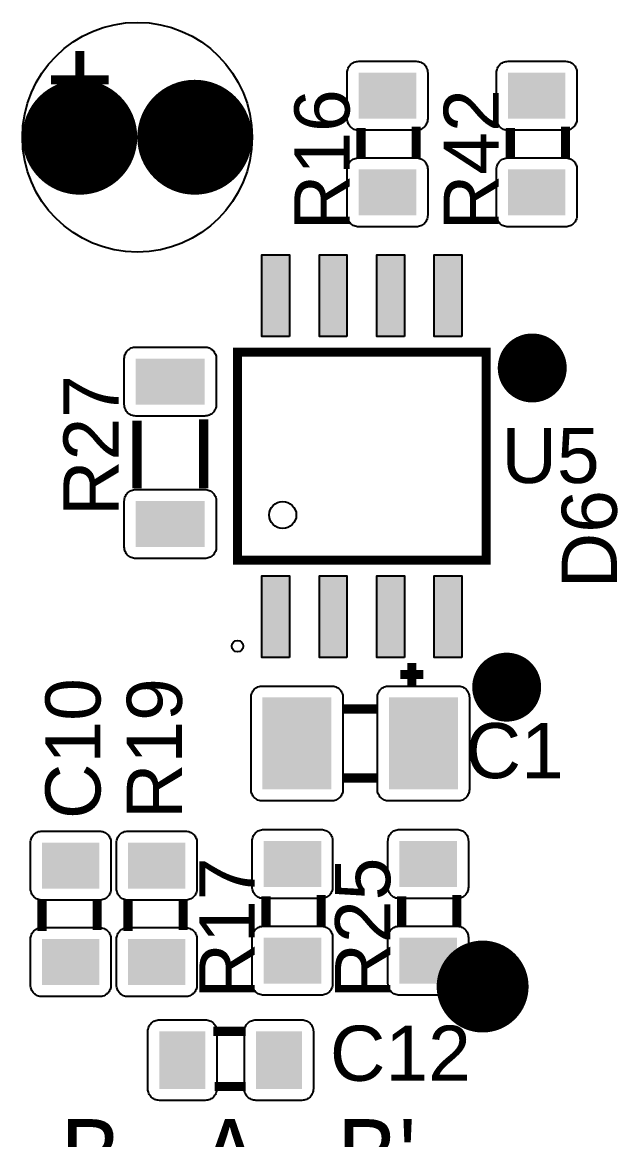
# Model space of a CAD drawing. Header units: inches. Extents: x -2.62 to 2.61, y -2.28 to 2.28.
# Drawn here: x -2.08 to -1.58, y -1.77 to -0.798 of the extents above; entities that cross this region are included whole.
import ezdxf

# ---------------------------------------------------------------- set-up
doc = ezdxf.new("R2010")
doc.units = ezdxf.units.IN
doc.layers.get('0').update_dxf_attribs({"linetype": 'CONTINUOUS'})

# ---------------------------------------------------------------- blocks, each defined once
blk = doc.blocks.new('RPAD')
blk.add_trace([(-0.5, -0.5), (-0.5, 0.5), (0.5, -0.5), (0.5, 0.5)])
blk = doc.blocks.new('EPAD')
at = {"const_width": 0.5}
blk.add_lwpolyline([(-0.25, 0, 1), (0.25, 0, 1)], format="xyb", close=True, dxfattribs=at)

msp = doc.modelspace()

# ---------------------------------------------------------------- linework, layer by layer
for points, const_width in [([(-2.029606, -0.822638), (-2.029606, -0.872638)], 0.008), ([(-2.029606, -0.822638), (-2.029606, -0.872638)], 0.008), ([(-2.029606, -0.822638), (-2.029606, -0.872638)], 0.008), ([(-2.054606, -0.847638), (-2.004606, -0.847638)], 0.008), ([(-2.054606, -0.847638), (-2.004606, -0.847638)], 0.008), ([(-2.054606, -0.847638), (-2.004606, -0.847638)], 0.008), ([(-1.73689, -0.916543), (-1.73689, -0.888543)], 0.008), ([(-1.73689, -0.916543), (-1.73689, -0.888543)], 0.008), ([(-1.73689, -0.916543), (-1.73689, -0.888543)], 0.008), ([(-1.606969, -0.916543), (-1.606969, -0.888543)], 0.008), ([(-1.606969, -0.916543), (-1.606969, -0.888543)], 0.008), ([(-1.606969, -0.916543), (-1.606969, -0.888543)], 0.008), ([(-1.78489, -0.916543), (-1.78489, -0.889543)], 0.008), ([(-1.78489, -0.916543), (-1.78489, -0.889543)], 0.008), ([(-1.78489, -0.916543), (-1.78489, -0.889543)], 0.008), ([(-1.654969, -0.916543), (-1.654969, -0.889543)], 0.008), ([(-1.654969, -0.916543), (-1.654969, -0.889543)], 0.008), ([(-1.654969, -0.916543), (-1.654969, -0.889543)], 0.008), ([(-1.675866, -1.265748), (-1.675866, -1.084646), (-1.892402, -1.084646), (-1.892402, -1.265748), (-1.675866, -1.265748)], 0.007874), ([(-1.675866, -1.265748), (-1.675866, -1.084646), (-1.892402, -1.084646), (-1.892402, -1.265748), (-1.675866, -1.265748)], 0.007874), ([(-1.675866, -1.265748), (-1.675866, -1.084646), (-1.892402, -1.084646), (-1.892402, -1.265748), (-1.675866, -1.265748)], 0.007874), ([(-1.979866, -1.144236), (-1.979866, -1.203236)], 0.008), ([(-1.979866, -1.144236), (-1.979866, -1.203236)], 0.008), ([(-1.979866, -1.144236), (-1.979866, -1.203236)], 0.008), ([(-1.921866, -1.143236), (-1.921866, -1.203236)], 0.008), ([(-1.921866, -1.143236), (-1.921866, -1.203236)], 0.008), ([(-1.921866, -1.143236), (-1.921866, -1.203236)], 0.008), ([(-1.74063, -1.355197), (-1.74063, -1.375197)], 0.008), ([(-1.74063, -1.355197), (-1.74063, -1.375197)], 0.008), ([(-1.74063, -1.355197), (-1.74063, -1.375197)], 0.008), ([(-1.75063, -1.365197), (-1.73063, -1.365197)], 0.008), ([(-1.75063, -1.365197), (-1.73063, -1.365197)], 0.008), ([(-1.75063, -1.365197), (-1.73063, -1.365197)], 0.008), ([(-1.80063, -1.395197), (-1.77063, -1.395197)], 0.008), ([(-1.80063, -1.395197), (-1.77063, -1.395197)], 0.008), ([(-1.80063, -1.395197), (-1.77063, -1.395197)], 0.008), ([(-1.80063, -1.455197), (-1.77063, -1.455197)], 0.008), ([(-1.80063, -1.455197), (-1.77063, -1.455197)], 0.008), ([(-1.80063, -1.455197), (-1.77063, -1.455197)], 0.008), ([(-1.867567, -1.585173), (-1.867567, -1.558173)], 0.008), ([(-1.867567, -1.585173), (-1.867567, -1.558173)], 0.008), ([(-1.867567, -1.585173), (-1.867567, -1.558173)], 0.008), ([(-1.819567, -1.585173), (-1.819567, -1.557173)], 0.008), ([(-1.819567, -1.585173), (-1.819567, -1.557173)], 0.008), ([(-1.819567, -1.585173), (-1.819567, -1.557173)], 0.008), ([(-1.749457, -1.585173), (-1.749457, -1.558173)], 0.008), ([(-1.749457, -1.585173), (-1.749457, -1.558173)], 0.008), ([(-1.749457, -1.585173), (-1.749457, -1.558173)], 0.008), ([(-1.701457, -1.585173), (-1.701457, -1.557173)], 0.008), ([(-1.701457, -1.585173), (-1.701457, -1.557173)], 0.008), ([(-1.701457, -1.585173), (-1.701457, -1.557173)], 0.008), ([(-2.06248, -1.560496), (-2.06248, -1.588496)], 0.008), ([(-2.06248, -1.560496), (-2.06248, -1.588496)], 0.008), ([(-2.06248, -1.560496), (-2.06248, -1.588496)], 0.008), ([(-2.01448, -1.560496), (-2.01448, -1.587496)], 0.008), ([(-2.01448, -1.560496), (-2.01448, -1.587496)], 0.008), ([(-2.01448, -1.560496), (-2.01448, -1.587496)], 0.008), ([(-1.987677, -1.560496), (-1.987677, -1.588496)], 0.008), ([(-1.987677, -1.560496), (-1.987677, -1.588496)], 0.008), ([(-1.987677, -1.560496), (-1.987677, -1.588496)], 0.008), ([(-1.939677, -1.560496), (-1.939677, -1.587496)], 0.008), ([(-1.939677, -1.560496), (-1.939677, -1.587496)], 0.008), ([(-1.939677, -1.560496), (-1.939677, -1.587496)], 0.008), ([(-1.885378, -1.675787), (-1.913378, -1.675787)], 0.008), ([(-1.885378, -1.675787), (-1.913378, -1.675787)], 0.008), ([(-1.885378, -1.675787), (-1.913378, -1.675787)], 0.008), ([(-1.885378, -1.723787), (-1.912378, -1.723787)], 0.008), ([(-1.885378, -1.723787), (-1.912378, -1.723787)], 0.008), ([(-1.885378, -1.723787), (-1.912378, -1.723787)], 0.008)]:
    msp.add_lwpolyline(points, dxfattribs=dict(const_width=const_width))
for points in [[(-1.79689, -0.881543), (-1.79689, -0.841543), (-1.796839, -0.840504), (-1.796691, -0.839499), (-1.796449, -0.838532), (-1.796118, -0.837608), (-1.795704, -0.836731), (-1.795209, -0.835907), (-1.794639, -0.83514), (-1.793999, -0.834434), (-1.793293, -0.833794), (-1.792526, -0.833224), (-1.791702, -0.83273), (-1.790825, -0.832315), (-1.789901, -0.831984), (-1.788934, -0.831742), (-1.787929, -0.831594), (-1.78689, -0.831543), (-1.73689, -0.831543), (-1.73585, -0.831594), (-1.734845, -0.831742), (-1.733878, -0.831984), (-1.732954, -0.832315), (-1.732078, -0.83273), (-1.731254, -0.833224), (-1.730487, -0.833794), (-1.72978, -0.834434), (-1.72914, -0.83514), (-1.728571, -0.835907), (-1.728076, -0.836731), (-1.727661, -0.837608), (-1.727331, -0.838532), (-1.727089, -0.839499), (-1.72694, -0.840504), (-1.72689, -0.841543), (-1.72689, -0.881543), (-1.72694, -0.882583), (-1.727089, -0.883588), (-1.727331, -0.884555), (-1.727661, -0.885479), (-1.728076, -0.886355), (-1.728571, -0.887179), (-1.72914, -0.887947), (-1.72978, -0.888653), (-1.730487, -0.889293), (-1.731254, -0.889862), (-1.732078, -0.890357), (-1.732954, -0.890772), (-1.733878, -0.891102), (-1.734845, -0.891344), (-1.73585, -0.891493), (-1.73689, -0.891543), (-1.78689, -0.891543), (-1.787929, -0.891493), (-1.788934, -0.891344), (-1.789901, -0.891102), (-1.790825, -0.890772), (-1.791702, -0.890357), (-1.792526, -0.889862), (-1.793293, -0.889293), (-1.793999, -0.888653), (-1.794639, -0.887947), (-1.795209, -0.887179), (-1.795704, -0.886355), (-1.796118, -0.885479), (-1.796449, -0.884555), (-1.796691, -0.883588), (-1.796839, -0.882583), (-1.79689, -0.881543)], [(-1.666969, -0.881543), (-1.666969, -0.841543), (-1.666918, -0.840504), (-1.66677, -0.839499), (-1.666528, -0.838532), (-1.666197, -0.837608), (-1.665782, -0.836731), (-1.665287, -0.835907), (-1.664718, -0.83514), (-1.664078, -0.834434), (-1.663372, -0.833794), (-1.662604, -0.833224), (-1.66178, -0.83273), (-1.660904, -0.832315), (-1.65998, -0.831984), (-1.659013, -0.831742), (-1.658008, -0.831594), (-1.656969, -0.831543), (-1.606969, -0.831543), (-1.605929, -0.831594), (-1.604924, -0.831742), (-1.603957, -0.831984), (-1.603033, -0.832315), (-1.602157, -0.83273), (-1.601333, -0.833224), (-1.600565, -0.833794), (-1.599859, -0.834434), (-1.599219, -0.83514), (-1.59865, -0.835907), (-1.598155, -0.836731), (-1.59774, -0.837608), (-1.597409, -0.838532), (-1.597167, -0.839499), (-1.597019, -0.840504), (-1.596969, -0.841543), (-1.596969, -0.881543), (-1.597019, -0.882583), (-1.597167, -0.883588), (-1.597409, -0.884555), (-1.59774, -0.885479), (-1.598155, -0.886355), (-1.59865, -0.887179), (-1.599219, -0.887947), (-1.599859, -0.888653), (-1.600565, -0.889293), (-1.601333, -0.889862), (-1.602157, -0.890357), (-1.603033, -0.890772), (-1.603957, -0.891102), (-1.604924, -0.891344), (-1.605929, -0.891493), (-1.606969, -0.891543), (-1.656969, -0.891543), (-1.658008, -0.891493), (-1.659013, -0.891344), (-1.65998, -0.891102), (-1.660904, -0.890772), (-1.66178, -0.890357), (-1.662604, -0.889862), (-1.663372, -0.889293), (-1.664078, -0.888653), (-1.664718, -0.887947), (-1.665287, -0.887179), (-1.665782, -0.886355), (-1.666197, -0.885479), (-1.666528, -0.884555), (-1.66677, -0.883588), (-1.666918, -0.882583), (-1.666969, -0.881543)], [(-1.79689, -0.965543), (-1.79689, -0.925543), (-1.796839, -0.924504), (-1.796691, -0.923499), (-1.796449, -0.922532), (-1.796118, -0.921608), (-1.795704, -0.920731), (-1.795209, -0.919907), (-1.794639, -0.91914), (-1.793999, -0.918434), (-1.793293, -0.917794), (-1.792526, -0.917224), (-1.791702, -0.91673), (-1.790825, -0.916315), (-1.789901, -0.915984), (-1.788934, -0.915742), (-1.787929, -0.915594), (-1.78689, -0.915543), (-1.73689, -0.915543), (-1.73585, -0.915594), (-1.734845, -0.915742), (-1.733878, -0.915984), (-1.732954, -0.916315), (-1.732078, -0.91673), (-1.731254, -0.917224), (-1.730487, -0.917794), (-1.72978, -0.918434), (-1.72914, -0.91914), (-1.728571, -0.919907), (-1.728076, -0.920731), (-1.727661, -0.921608), (-1.727331, -0.922532), (-1.727089, -0.923499), (-1.72694, -0.924504), (-1.72689, -0.925543), (-1.72689, -0.965543), (-1.72694, -0.966583), (-1.727089, -0.967588), (-1.727331, -0.968555), (-1.727661, -0.969479), (-1.728076, -0.970355), (-1.728571, -0.971179), (-1.72914, -0.971947), (-1.72978, -0.972653), (-1.730487, -0.973293), (-1.731254, -0.973862), (-1.732078, -0.974357), (-1.732954, -0.974772), (-1.733878, -0.975102), (-1.734845, -0.975344), (-1.73585, -0.975493), (-1.73689, -0.975543), (-1.78689, -0.975543), (-1.787929, -0.975493), (-1.788934, -0.975344), (-1.789901, -0.975102), (-1.790825, -0.974772), (-1.791702, -0.974357), (-1.792526, -0.973862), (-1.793293, -0.973293), (-1.793999, -0.972653), (-1.794639, -0.971947), (-1.795209, -0.971179), (-1.795704, -0.970355), (-1.796118, -0.969479), (-1.796449, -0.968555), (-1.796691, -0.967588), (-1.796839, -0.966583), (-1.79689, -0.965543)], [(-1.666969, -0.965543), (-1.666969, -0.925543), (-1.666918, -0.924504), (-1.66677, -0.923499), (-1.666528, -0.922532), (-1.666197, -0.921608), (-1.665782, -0.920731), (-1.665287, -0.919907), (-1.664718, -0.91914), (-1.664078, -0.918434), (-1.663372, -0.917794), (-1.662604, -0.917224), (-1.66178, -0.91673), (-1.660904, -0.916315), (-1.65998, -0.915984), (-1.659013, -0.915742), (-1.658008, -0.915594), (-1.656969, -0.915543), (-1.606969, -0.915543), (-1.605929, -0.915594), (-1.604924, -0.915742), (-1.603957, -0.915984), (-1.603033, -0.916315), (-1.602157, -0.91673), (-1.601333, -0.917224), (-1.600565, -0.917794), (-1.599859, -0.918434), (-1.599219, -0.91914), (-1.59865, -0.919907), (-1.598155, -0.920731), (-1.59774, -0.921608), (-1.597409, -0.922532), (-1.597167, -0.923499), (-1.597019, -0.924504), (-1.596969, -0.925543), (-1.596969, -0.965543), (-1.597019, -0.966583), (-1.597167, -0.967588), (-1.597409, -0.968555), (-1.59774, -0.969479), (-1.598155, -0.970355), (-1.59865, -0.971179), (-1.599219, -0.971947), (-1.599859, -0.972653), (-1.600565, -0.973293), (-1.601333, -0.973862), (-1.602157, -0.974357), (-1.603033, -0.974772), (-1.603957, -0.975102), (-1.604924, -0.975344), (-1.605929, -0.975493), (-1.606969, -0.975543), (-1.656969, -0.975543), (-1.658008, -0.975493), (-1.659013, -0.975344), (-1.65998, -0.975102), (-1.660904, -0.974772), (-1.66178, -0.974357), (-1.662604, -0.973862), (-1.663372, -0.973293), (-1.664078, -0.972653), (-1.664718, -0.971947), (-1.665287, -0.971179), (-1.665782, -0.970355), (-1.666197, -0.969479), (-1.666528, -0.968555), (-1.66677, -0.967588), (-1.666918, -0.966583), (-1.666969, -0.965543)], [(-1.847134, -1.070933), (-1.871134, -1.070933), (-1.871134, -0.999933), (-1.847134, -0.999933), (-1.847134, -1.070933)], [(-1.797134, -1.070933), (-1.821134, -1.070933), (-1.821134, -0.999933), (-1.797134, -0.999933), (-1.797134, -1.070933)], [(-1.747134, -1.070933), (-1.771134, -1.070933), (-1.771134, -0.999933), (-1.747134, -0.999933), (-1.747134, -1.070933)], [(-1.697134, -1.070933), (-1.721134, -1.070933), (-1.721134, -0.999933), (-1.697134, -0.999933), (-1.697134, -1.070933)], [(-1.910866, -1.090236), (-1.910866, -1.130236), (-1.910917, -1.131276), (-1.911065, -1.132281), (-1.911307, -1.133248), (-1.911638, -1.134172), (-1.912052, -1.135048), (-1.912547, -1.135872), (-1.913117, -1.13664), (-1.913757, -1.137346), (-1.914463, -1.137986), (-1.91523, -1.138555), (-1.916054, -1.13905), (-1.916931, -1.139465), (-1.917855, -1.139795), (-1.918822, -1.140037), (-1.919827, -1.140186), (-1.920866, -1.140236), (-1.980866, -1.140236), (-1.981906, -1.140186), (-1.982911, -1.140037), (-1.983878, -1.139795), (-1.984802, -1.139465), (-1.985678, -1.13905), (-1.986502, -1.138555), (-1.987269, -1.137986), (-1.987976, -1.137346), (-1.988616, -1.13664), (-1.989185, -1.135872), (-1.98968, -1.135048), (-1.990094, -1.134172), (-1.990425, -1.133248), (-1.990667, -1.132281), (-1.990816, -1.131276), (-1.990866, -1.130236), (-1.990866, -1.090236), (-1.990816, -1.089197), (-1.990667, -1.088192), (-1.990425, -1.087225), (-1.990094, -1.086301), (-1.98968, -1.085424), (-1.989185, -1.0846), (-1.988616, -1.083833), (-1.987976, -1.083127), (-1.987269, -1.082487), (-1.986502, -1.081917), (-1.985678, -1.081423), (-1.984802, -1.081008), (-1.983878, -1.080677), (-1.982911, -1.080435), (-1.981906, -1.080287), (-1.980866, -1.080236), (-1.920866, -1.080236), (-1.919827, -1.080287), (-1.918822, -1.080435), (-1.917855, -1.080677), (-1.916931, -1.081008), (-1.916054, -1.081423), (-1.91523, -1.081917), (-1.914463, -1.082487), (-1.913757, -1.083127), (-1.913117, -1.083833), (-1.912547, -1.0846), (-1.912052, -1.085424), (-1.911638, -1.086301), (-1.911307, -1.087225), (-1.911065, -1.088192), (-1.910917, -1.089197), (-1.910866, -1.090236)], [(-1.910866, -1.214236), (-1.910866, -1.254236), (-1.910917, -1.255276), (-1.911065, -1.256281), (-1.911307, -1.257248), (-1.911638, -1.258172), (-1.912052, -1.259048), (-1.912547, -1.259872), (-1.913117, -1.26064), (-1.913757, -1.261346), (-1.914463, -1.261986), (-1.91523, -1.262555), (-1.916054, -1.26305), (-1.916931, -1.263465), (-1.917855, -1.263795), (-1.918822, -1.264037), (-1.919827, -1.264186), (-1.920866, -1.264236), (-1.980866, -1.264236), (-1.981906, -1.264186), (-1.982911, -1.264037), (-1.983878, -1.263795), (-1.984802, -1.263465), (-1.985678, -1.26305), (-1.986502, -1.262555), (-1.987269, -1.261986), (-1.987976, -1.261346), (-1.988616, -1.26064), (-1.989185, -1.259872), (-1.98968, -1.259048), (-1.990094, -1.258172), (-1.990425, -1.257248), (-1.990667, -1.256281), (-1.990816, -1.255276), (-1.990866, -1.254236), (-1.990866, -1.214236), (-1.990816, -1.213197), (-1.990667, -1.212192), (-1.990425, -1.211225), (-1.990094, -1.210301), (-1.98968, -1.209424), (-1.989185, -1.2086), (-1.988616, -1.207833), (-1.987976, -1.207127), (-1.987269, -1.206487), (-1.986502, -1.205917), (-1.985678, -1.205423), (-1.984802, -1.205008), (-1.983878, -1.204677), (-1.982911, -1.204435), (-1.981906, -1.204287), (-1.980866, -1.204236), (-1.920866, -1.204236), (-1.919827, -1.204287), (-1.918822, -1.204435), (-1.917855, -1.204677), (-1.916931, -1.205008), (-1.916054, -1.205423), (-1.91523, -1.205917), (-1.914463, -1.206487), (-1.913757, -1.207127), (-1.913117, -1.207833), (-1.912547, -1.2086), (-1.912052, -1.209424), (-1.911638, -1.210301), (-1.911307, -1.211225), (-1.911065, -1.212192), (-1.910917, -1.213197), (-1.910866, -1.214236)], [(-1.847134, -1.350461), (-1.871134, -1.350461), (-1.871134, -1.279461), (-1.847134, -1.279461), (-1.847134, -1.350461)], [(-1.797134, -1.350461), (-1.821134, -1.350461), (-1.821134, -1.279461), (-1.797134, -1.279461), (-1.797134, -1.350461)], [(-1.747134, -1.350461), (-1.771134, -1.350461), (-1.771134, -1.279461), (-1.747134, -1.279461), (-1.747134, -1.350461)], [(-1.697134, -1.350461), (-1.721134, -1.350461), (-1.721134, -1.279461), (-1.697134, -1.279461), (-1.697134, -1.350461)], [(-1.87063, -1.375197), (-1.81063, -1.375197), (-1.809591, -1.375247), (-1.808585, -1.375396), (-1.807619, -1.375638), (-1.806694, -1.375969), (-1.805818, -1.376383), (-1.804994, -1.376878), (-1.804226, -1.377447), (-1.80352, -1.378087), (-1.80288, -1.378794), (-1.802311, -1.379561), (-1.801817, -1.380385), (-1.801402, -1.381261), (-1.801071, -1.382185), (-1.800829, -1.383152), (-1.80068, -1.384157), (-1.80063, -1.385197), (-1.80063, -1.465197), (-1.80068, -1.466236), (-1.800829, -1.467241), (-1.801071, -1.468208), (-1.801402, -1.469132), (-1.801817, -1.470009), (-1.802311, -1.470833), (-1.80288, -1.4716), (-1.80352, -1.472306), (-1.804226, -1.472946), (-1.804994, -1.473516), (-1.805818, -1.474011), (-1.806694, -1.474425), (-1.807619, -1.474756), (-1.808585, -1.474998), (-1.809591, -1.475146), (-1.81063, -1.475197), (-1.87063, -1.475197), (-1.871669, -1.475146), (-1.872674, -1.474998), (-1.873641, -1.474756), (-1.874565, -1.474425), (-1.875442, -1.474011), (-1.876266, -1.473516), (-1.877033, -1.472946), (-1.877739, -1.472306), (-1.87838, -1.4716), (-1.878949, -1.470833), (-1.879443, -1.470009), (-1.879858, -1.469132), (-1.880189, -1.468208), (-1.880431, -1.467241), (-1.88058, -1.466236), (-1.88063, -1.465197), (-1.88063, -1.385197), (-1.88058, -1.384157), (-1.880431, -1.383152), (-1.880189, -1.382185), (-1.879858, -1.381261), (-1.879443, -1.380385), (-1.878949, -1.379561), (-1.87838, -1.378794), (-1.877739, -1.378087), (-1.877033, -1.377447), (-1.876266, -1.376878), (-1.875442, -1.376383), (-1.874565, -1.375969), (-1.873641, -1.375638), (-1.872674, -1.375396), (-1.871669, -1.375247), (-1.87063, -1.375197)], [(-1.76063, -1.375197), (-1.70063, -1.375197), (-1.699591, -1.375247), (-1.698585, -1.375396), (-1.697619, -1.375638), (-1.696694, -1.375969), (-1.695818, -1.376383), (-1.694994, -1.376878), (-1.694226, -1.377447), (-1.69352, -1.378087), (-1.69288, -1.378794), (-1.692311, -1.379561), (-1.691817, -1.380385), (-1.691402, -1.381261), (-1.691071, -1.382185), (-1.690829, -1.383152), (-1.69068, -1.384157), (-1.69063, -1.385197), (-1.69063, -1.465197), (-1.69068, -1.466236), (-1.690829, -1.467241), (-1.691071, -1.468208), (-1.691402, -1.469132), (-1.691817, -1.470009), (-1.692311, -1.470833), (-1.69288, -1.4716), (-1.69352, -1.472306), (-1.694226, -1.472946), (-1.694994, -1.473516), (-1.695818, -1.474011), (-1.696694, -1.474425), (-1.697619, -1.474756), (-1.698585, -1.474998), (-1.699591, -1.475146), (-1.70063, -1.475197), (-1.76063, -1.475197), (-1.761669, -1.475146), (-1.762674, -1.474998), (-1.763641, -1.474756), (-1.764565, -1.474425), (-1.765442, -1.474011), (-1.766266, -1.473516), (-1.767033, -1.472946), (-1.767739, -1.472306), (-1.76838, -1.4716), (-1.768949, -1.470833), (-1.769443, -1.470009), (-1.769858, -1.469132), (-1.770189, -1.468208), (-1.770431, -1.467241), (-1.77058, -1.466236), (-1.77063, -1.465197), (-1.77063, -1.385197), (-1.77058, -1.384157), (-1.770431, -1.383152), (-1.770189, -1.382185), (-1.769858, -1.381261), (-1.769443, -1.380385), (-1.768949, -1.379561), (-1.76838, -1.378794), (-1.767739, -1.378087), (-1.767033, -1.377447), (-1.766266, -1.376878), (-1.765442, -1.376383), (-1.764565, -1.375969), (-1.763641, -1.375638), (-1.762674, -1.375396), (-1.761669, -1.375247), (-1.76063, -1.375197)], [(-2.00248, -1.511496), (-2.00248, -1.551496), (-2.002531, -1.552535), (-2.002679, -1.553541), (-2.002921, -1.554507), (-2.003252, -1.555431), (-2.003667, -1.556308), (-2.004161, -1.557132), (-2.004731, -1.5579), (-2.005371, -1.558606), (-2.006077, -1.559246), (-2.006844, -1.559815), (-2.007669, -1.560309), (-2.008545, -1.560724), (-2.009469, -1.561055), (-2.010436, -1.561297), (-2.011441, -1.561446), (-2.01248, -1.561496), (-2.06248, -1.561496), (-2.06352, -1.561446), (-2.064525, -1.561297), (-2.065492, -1.561055), (-2.066416, -1.560724), (-2.067292, -1.560309), (-2.068116, -1.559815), (-2.068883, -1.559246), (-2.06959, -1.558606), (-2.07023, -1.5579), (-2.070799, -1.557132), (-2.071294, -1.556308), (-2.071709, -1.555431), (-2.072039, -1.554507), (-2.072281, -1.553541), (-2.07243, -1.552535), (-2.07248, -1.551496), (-2.07248, -1.511496), (-2.07243, -1.510457), (-2.072281, -1.509452), (-2.072039, -1.508485), (-2.071709, -1.507561), (-2.071294, -1.506684), (-2.070799, -1.50586), (-2.07023, -1.505093), (-2.06959, -1.504387), (-2.068883, -1.503746), (-2.068116, -1.503177), (-2.067292, -1.502683), (-2.066416, -1.502268), (-2.065492, -1.501937), (-2.064525, -1.501695), (-2.06352, -1.501546), (-2.06248, -1.501496), (-2.01248, -1.501496), (-2.011441, -1.501546), (-2.010436, -1.501695), (-2.009469, -1.501937), (-2.008545, -1.502268), (-2.007669, -1.502683), (-2.006844, -1.503177), (-2.006077, -1.503746), (-2.005371, -1.504387), (-2.004731, -1.505093), (-2.004161, -1.50586), (-2.003667, -1.506684), (-2.003252, -1.507561), (-2.002921, -1.508485), (-2.002679, -1.509452), (-2.002531, -1.510457), (-2.00248, -1.511496)], [(-1.927677, -1.511496), (-1.927677, -1.551496), (-1.927728, -1.552535), (-1.927876, -1.553541), (-1.928118, -1.554507), (-1.928449, -1.555431), (-1.928863, -1.556308), (-1.929358, -1.557132), (-1.929928, -1.5579), (-1.930568, -1.558606), (-1.931274, -1.559246), (-1.932041, -1.559815), (-1.932865, -1.560309), (-1.933742, -1.560724), (-1.934666, -1.561055), (-1.935633, -1.561297), (-1.936638, -1.561446), (-1.937677, -1.561496), (-1.987677, -1.561496), (-1.988717, -1.561446), (-1.989722, -1.561297), (-1.990689, -1.561055), (-1.991613, -1.560724), (-1.992489, -1.560309), (-1.993313, -1.559815), (-1.99408, -1.559246), (-1.994787, -1.558606), (-1.995427, -1.5579), (-1.995996, -1.557132), (-1.996491, -1.556308), (-1.996906, -1.555431), (-1.997236, -1.554507), (-1.997478, -1.553541), (-1.997627, -1.552535), (-1.997677, -1.551496), (-1.997677, -1.511496), (-1.997627, -1.510457), (-1.997478, -1.509452), (-1.997236, -1.508485), (-1.996906, -1.507561), (-1.996491, -1.506684), (-1.995996, -1.50586), (-1.995427, -1.505093), (-1.994787, -1.504387), (-1.99408, -1.503746), (-1.993313, -1.503177), (-1.992489, -1.502683), (-1.991613, -1.502268), (-1.990689, -1.501937), (-1.989722, -1.501695), (-1.988717, -1.501546), (-1.987677, -1.501496), (-1.937677, -1.501496), (-1.936638, -1.501546), (-1.935633, -1.501695), (-1.934666, -1.501937), (-1.933742, -1.502268), (-1.932865, -1.502683), (-1.932041, -1.503177), (-1.931274, -1.503746), (-1.930568, -1.504387), (-1.929928, -1.505093), (-1.929358, -1.50586), (-1.928863, -1.506684), (-1.928449, -1.507561), (-1.928118, -1.508485), (-1.927876, -1.509452), (-1.927728, -1.510457), (-1.927677, -1.511496)], [(-1.879567, -1.550173), (-1.879567, -1.510173), (-1.879517, -1.509134), (-1.879368, -1.508129), (-1.879126, -1.507162), (-1.878795, -1.506238), (-1.878381, -1.505361), (-1.877886, -1.504537), (-1.877317, -1.50377), (-1.876676, -1.503064), (-1.87597, -1.502424), (-1.875203, -1.501854), (-1.874379, -1.50136), (-1.873502, -1.500945), (-1.872578, -1.500614), (-1.871611, -1.500372), (-1.870606, -1.500224), (-1.869567, -1.500173), (-1.819567, -1.500173), (-1.818528, -1.500224), (-1.817522, -1.500372), (-1.816556, -1.500614), (-1.815631, -1.500945), (-1.814755, -1.50136), (-1.813931, -1.501854), (-1.813164, -1.502424), (-1.812457, -1.503064), (-1.811817, -1.50377), (-1.811248, -1.504537), (-1.810753, -1.505361), (-1.810339, -1.506238), (-1.810008, -1.507162), (-1.809766, -1.508129), (-1.809617, -1.509134), (-1.809567, -1.510173), (-1.809567, -1.550173), (-1.809617, -1.551213), (-1.809766, -1.552218), (-1.810008, -1.553185), (-1.810339, -1.554109), (-1.810753, -1.554985), (-1.811248, -1.555809), (-1.811817, -1.556577), (-1.812457, -1.557283), (-1.813164, -1.557923), (-1.813931, -1.558492), (-1.814755, -1.558987), (-1.815631, -1.559402), (-1.816556, -1.559732), (-1.817522, -1.559974), (-1.818528, -1.560123), (-1.819567, -1.560173), (-1.869567, -1.560173), (-1.870606, -1.560123), (-1.871611, -1.559974), (-1.872578, -1.559732), (-1.873502, -1.559402), (-1.874379, -1.558987), (-1.875203, -1.558492), (-1.87597, -1.557923), (-1.876676, -1.557283), (-1.877317, -1.556577), (-1.877886, -1.555809), (-1.878381, -1.554985), (-1.878795, -1.554109), (-1.879126, -1.553185), (-1.879368, -1.552218), (-1.879517, -1.551213), (-1.879567, -1.550173)], [(-1.761457, -1.550173), (-1.761457, -1.510173), (-1.761406, -1.509134), (-1.761258, -1.508129), (-1.761016, -1.507162), (-1.760685, -1.506238), (-1.76027, -1.505361), (-1.759776, -1.504537), (-1.759206, -1.50377), (-1.758566, -1.503064), (-1.75786, -1.502424), (-1.757093, -1.501854), (-1.756269, -1.50136), (-1.755392, -1.500945), (-1.754468, -1.500614), (-1.753501, -1.500372), (-1.752496, -1.500224), (-1.751457, -1.500173), (-1.701457, -1.500173), (-1.700417, -1.500224), (-1.699412, -1.500372), (-1.698445, -1.500614), (-1.697521, -1.500945), (-1.696645, -1.50136), (-1.695821, -1.501854), (-1.695054, -1.502424), (-1.694347, -1.503064), (-1.693707, -1.50377), (-1.693138, -1.504537), (-1.692643, -1.505361), (-1.692228, -1.506238), (-1.691898, -1.507162), (-1.691656, -1.508129), (-1.691507, -1.509134), (-1.691457, -1.510173), (-1.691457, -1.550173), (-1.691507, -1.551213), (-1.691656, -1.552218), (-1.691898, -1.553185), (-1.692228, -1.554109), (-1.692643, -1.554985), (-1.693138, -1.555809), (-1.693707, -1.556577), (-1.694347, -1.557283), (-1.695054, -1.557923), (-1.695821, -1.558492), (-1.696645, -1.558987), (-1.697521, -1.559402), (-1.698445, -1.559732), (-1.699412, -1.559974), (-1.700417, -1.560123), (-1.701457, -1.560173), (-1.751457, -1.560173), (-1.752496, -1.560123), (-1.753501, -1.559974), (-1.754468, -1.559732), (-1.755392, -1.559402), (-1.756269, -1.558987), (-1.757093, -1.558492), (-1.75786, -1.557923), (-1.758566, -1.557283), (-1.759206, -1.556577), (-1.759776, -1.555809), (-1.76027, -1.554985), (-1.760685, -1.554109), (-1.761016, -1.553185), (-1.761258, -1.552218), (-1.761406, -1.551213), (-1.761457, -1.550173)], [(-1.879567, -1.634173), (-1.879567, -1.594173), (-1.879517, -1.593134), (-1.879368, -1.592129), (-1.879126, -1.591162), (-1.878795, -1.590238), (-1.878381, -1.589361), (-1.877886, -1.588537), (-1.877317, -1.58777), (-1.876676, -1.587064), (-1.87597, -1.586424), (-1.875203, -1.585854), (-1.874379, -1.58536), (-1.873502, -1.584945), (-1.872578, -1.584614), (-1.871611, -1.584372), (-1.870606, -1.584224), (-1.869567, -1.584173), (-1.819567, -1.584173), (-1.818528, -1.584224), (-1.817522, -1.584372), (-1.816556, -1.584614), (-1.815631, -1.584945), (-1.814755, -1.58536), (-1.813931, -1.585854), (-1.813164, -1.586424), (-1.812457, -1.587064), (-1.811817, -1.58777), (-1.811248, -1.588537), (-1.810753, -1.589361), (-1.810339, -1.590238), (-1.810008, -1.591162), (-1.809766, -1.592129), (-1.809617, -1.593134), (-1.809567, -1.594173), (-1.809567, -1.634173), (-1.809617, -1.635213), (-1.809766, -1.636218), (-1.810008, -1.637185), (-1.810339, -1.638109), (-1.810753, -1.638985), (-1.811248, -1.639809), (-1.811817, -1.640577), (-1.812457, -1.641283), (-1.813164, -1.641923), (-1.813931, -1.642492), (-1.814755, -1.642987), (-1.815631, -1.643402), (-1.816556, -1.643732), (-1.817522, -1.643974), (-1.818528, -1.644123), (-1.819567, -1.644173), (-1.869567, -1.644173), (-1.870606, -1.644123), (-1.871611, -1.643974), (-1.872578, -1.643732), (-1.873502, -1.643402), (-1.874379, -1.642987), (-1.875203, -1.642492), (-1.87597, -1.641923), (-1.876676, -1.641283), (-1.877317, -1.640577), (-1.877886, -1.639809), (-1.878381, -1.638985), (-1.878795, -1.638109), (-1.879126, -1.637185), (-1.879368, -1.636218), (-1.879517, -1.635213), (-1.879567, -1.634173)], [(-1.761457, -1.634173), (-1.761457, -1.594173), (-1.761406, -1.593134), (-1.761258, -1.592129), (-1.761016, -1.591162), (-1.760685, -1.590238), (-1.76027, -1.589361), (-1.759776, -1.588537), (-1.759206, -1.58777), (-1.758566, -1.587064), (-1.75786, -1.586424), (-1.757093, -1.585854), (-1.756269, -1.58536), (-1.755392, -1.584945), (-1.754468, -1.584614), (-1.753501, -1.584372), (-1.752496, -1.584224), (-1.751457, -1.584173), (-1.701457, -1.584173), (-1.700417, -1.584224), (-1.699412, -1.584372), (-1.698445, -1.584614), (-1.697521, -1.584945), (-1.696645, -1.58536), (-1.695821, -1.585854), (-1.695054, -1.586424), (-1.694347, -1.587064), (-1.693707, -1.58777), (-1.693138, -1.588537), (-1.692643, -1.589361), (-1.692228, -1.590238), (-1.691898, -1.591162), (-1.691656, -1.592129), (-1.691507, -1.593134), (-1.691457, -1.594173), (-1.691457, -1.634173), (-1.691507, -1.635213), (-1.691656, -1.636218), (-1.691898, -1.637185), (-1.692228, -1.638109), (-1.692643, -1.638985), (-1.693138, -1.639809), (-1.693707, -1.640577), (-1.694347, -1.641283), (-1.695054, -1.641923), (-1.695821, -1.642492), (-1.696645, -1.642987), (-1.697521, -1.643402), (-1.698445, -1.643732), (-1.699412, -1.643974), (-1.700417, -1.644123), (-1.701457, -1.644173), (-1.751457, -1.644173), (-1.752496, -1.644123), (-1.753501, -1.643974), (-1.754468, -1.643732), (-1.755392, -1.643402), (-1.756269, -1.642987), (-1.757093, -1.642492), (-1.75786, -1.641923), (-1.758566, -1.641283), (-1.759206, -1.640577), (-1.759776, -1.639809), (-1.76027, -1.638985), (-1.760685, -1.638109), (-1.761016, -1.637185), (-1.761258, -1.636218), (-1.761406, -1.635213), (-1.761457, -1.634173)], [(-2.00248, -1.595496), (-2.00248, -1.635496), (-2.002531, -1.636535), (-2.002679, -1.637541), (-2.002921, -1.638507), (-2.003252, -1.639431), (-2.003667, -1.640308), (-2.004161, -1.641132), (-2.004731, -1.6419), (-2.005371, -1.642606), (-2.006077, -1.643246), (-2.006844, -1.643815), (-2.007669, -1.644309), (-2.008545, -1.644724), (-2.009469, -1.645055), (-2.010436, -1.645297), (-2.011441, -1.645446), (-2.01248, -1.645496), (-2.06248, -1.645496), (-2.06352, -1.645446), (-2.064525, -1.645297), (-2.065492, -1.645055), (-2.066416, -1.644724), (-2.067292, -1.644309), (-2.068116, -1.643815), (-2.068883, -1.643246), (-2.06959, -1.642606), (-2.07023, -1.6419), (-2.070799, -1.641132), (-2.071294, -1.640308), (-2.071709, -1.639431), (-2.072039, -1.638507), (-2.072281, -1.637541), (-2.07243, -1.636535), (-2.07248, -1.635496), (-2.07248, -1.595496), (-2.07243, -1.594457), (-2.072281, -1.593452), (-2.072039, -1.592485), (-2.071709, -1.591561), (-2.071294, -1.590684), (-2.070799, -1.58986), (-2.07023, -1.589093), (-2.06959, -1.588387), (-2.068883, -1.587746), (-2.068116, -1.587177), (-2.067292, -1.586683), (-2.066416, -1.586268), (-2.065492, -1.585937), (-2.064525, -1.585695), (-2.06352, -1.585546), (-2.06248, -1.585496), (-2.01248, -1.585496), (-2.011441, -1.585546), (-2.010436, -1.585695), (-2.009469, -1.585937), (-2.008545, -1.586268), (-2.007669, -1.586683), (-2.006844, -1.587177), (-2.006077, -1.587746), (-2.005371, -1.588387), (-2.004731, -1.589093), (-2.004161, -1.58986), (-2.003667, -1.590684), (-2.003252, -1.591561), (-2.002921, -1.592485), (-2.002679, -1.593452), (-2.002531, -1.594457), (-2.00248, -1.595496)], [(-1.927677, -1.595496), (-1.927677, -1.635496), (-1.927728, -1.636535), (-1.927876, -1.637541), (-1.928118, -1.638507), (-1.928449, -1.639431), (-1.928863, -1.640308), (-1.929358, -1.641132), (-1.929928, -1.6419), (-1.930568, -1.642606), (-1.931274, -1.643246), (-1.932041, -1.643815), (-1.932865, -1.644309), (-1.933742, -1.644724), (-1.934666, -1.645055), (-1.935633, -1.645297), (-1.936638, -1.645446), (-1.937677, -1.645496), (-1.987677, -1.645496), (-1.988717, -1.645446), (-1.989722, -1.645297), (-1.990689, -1.645055), (-1.991613, -1.644724), (-1.992489, -1.644309), (-1.993313, -1.643815), (-1.99408, -1.643246), (-1.994787, -1.642606), (-1.995427, -1.6419), (-1.995996, -1.641132), (-1.996491, -1.640308), (-1.996906, -1.639431), (-1.997236, -1.638507), (-1.997478, -1.637541), (-1.997627, -1.636535), (-1.997677, -1.635496), (-1.997677, -1.595496), (-1.997627, -1.594457), (-1.997478, -1.593452), (-1.997236, -1.592485), (-1.996906, -1.591561), (-1.996491, -1.590684), (-1.995996, -1.58986), (-1.995427, -1.589093), (-1.994787, -1.588387), (-1.99408, -1.587746), (-1.993313, -1.587177), (-1.992489, -1.586683), (-1.991613, -1.586268), (-1.990689, -1.585937), (-1.989722, -1.585695), (-1.988717, -1.585546), (-1.987677, -1.585496), (-1.937677, -1.585496), (-1.936638, -1.585546), (-1.935633, -1.585695), (-1.934666, -1.585937), (-1.933742, -1.586268), (-1.932865, -1.586683), (-1.932041, -1.587177), (-1.931274, -1.587746), (-1.930568, -1.588387), (-1.929928, -1.589093), (-1.929358, -1.58986), (-1.928863, -1.590684), (-1.928449, -1.591561), (-1.928118, -1.592485), (-1.927876, -1.593452), (-1.927728, -1.594457), (-1.927677, -1.595496)], [(-1.920378, -1.735787), (-1.960378, -1.735787), (-1.961417, -1.735737), (-1.962422, -1.735589), (-1.963389, -1.735346), (-1.964313, -1.735016), (-1.96519, -1.734601), (-1.966014, -1.734106), (-1.966781, -1.733537), (-1.967487, -1.732897), (-1.968128, -1.732191), (-1.968697, -1.731423), (-1.969191, -1.730599), (-1.969606, -1.729723), (-1.969937, -1.728799), (-1.970179, -1.727832), (-1.970328, -1.726827), (-1.970378, -1.725787), (-1.970378, -1.675787), (-1.970328, -1.674748), (-1.970179, -1.673743), (-1.969937, -1.672776), (-1.969606, -1.671852), (-1.969191, -1.670976), (-1.968697, -1.670152), (-1.968128, -1.669384), (-1.967487, -1.668678), (-1.966781, -1.668038), (-1.966014, -1.667469), (-1.96519, -1.666974), (-1.964313, -1.666559), (-1.963389, -1.666228), (-1.962422, -1.665986), (-1.961417, -1.665838), (-1.960378, -1.665787), (-1.920378, -1.665787), (-1.919339, -1.665838), (-1.918333, -1.665986), (-1.917367, -1.666228), (-1.916443, -1.666559), (-1.915566, -1.666974), (-1.914742, -1.667469), (-1.913974, -1.668038), (-1.913269, -1.668678), (-1.912628, -1.669384), (-1.912059, -1.670152), (-1.911565, -1.670976), (-1.91115, -1.671852), (-1.910819, -1.672776), (-1.910577, -1.673743), (-1.910428, -1.674748), (-1.910378, -1.675787), (-1.910378, -1.725787), (-1.910428, -1.726827), (-1.910577, -1.727832), (-1.910819, -1.728799), (-1.91115, -1.729723), (-1.911565, -1.730599), (-1.912059, -1.731423), (-1.912628, -1.732191), (-1.913269, -1.732897), (-1.913974, -1.733537), (-1.914742, -1.734106), (-1.915566, -1.734601), (-1.916443, -1.735016), (-1.917367, -1.735346), (-1.918333, -1.735589), (-1.919339, -1.735737), (-1.920378, -1.735787)], [(-1.836378, -1.735787), (-1.876378, -1.735787), (-1.877417, -1.735737), (-1.878422, -1.735589), (-1.879389, -1.735346), (-1.880313, -1.735016), (-1.88119, -1.734601), (-1.882014, -1.734106), (-1.882781, -1.733537), (-1.883487, -1.732897), (-1.884128, -1.732191), (-1.884697, -1.731423), (-1.885191, -1.730599), (-1.885606, -1.729723), (-1.885937, -1.728799), (-1.886179, -1.727832), (-1.886328, -1.726827), (-1.886378, -1.725787), (-1.886378, -1.675787), (-1.886328, -1.674748), (-1.886179, -1.673743), (-1.885937, -1.672776), (-1.885606, -1.671852), (-1.885191, -1.670976), (-1.884697, -1.670152), (-1.884128, -1.669384), (-1.883487, -1.668678), (-1.882781, -1.668038), (-1.882014, -1.667469), (-1.88119, -1.666974), (-1.880313, -1.666559), (-1.879389, -1.666228), (-1.878422, -1.665986), (-1.877417, -1.665838), (-1.876378, -1.665787), (-1.836378, -1.665787), (-1.835339, -1.665838), (-1.834333, -1.665986), (-1.833367, -1.666228), (-1.832443, -1.666559), (-1.831566, -1.666974), (-1.830742, -1.667469), (-1.829974, -1.668038), (-1.829269, -1.668678), (-1.828628, -1.669384), (-1.828059, -1.670152), (-1.827565, -1.670976), (-1.82715, -1.671852), (-1.826819, -1.672776), (-1.826577, -1.673743), (-1.826428, -1.674748), (-1.826378, -1.675787), (-1.826378, -1.725787), (-1.826428, -1.726827), (-1.826577, -1.727832), (-1.826819, -1.728799), (-1.82715, -1.729723), (-1.827565, -1.730599), (-1.828059, -1.731423), (-1.828628, -1.732191), (-1.829269, -1.732897), (-1.829974, -1.733537), (-1.830742, -1.734106), (-1.831566, -1.734601), (-1.832443, -1.735016), (-1.833367, -1.735346), (-1.834333, -1.735589), (-1.835339, -1.735737), (-1.836378, -1.735787)]]:
    msp.add_lwpolyline(points, close=True)
for centre, radius in [((-1.979606, -0.897638), 0.1), ((-1.979606, -0.897638), 0.1), ((-1.979606, -0.897638), 0.1), ((-1.853031, -1.226378), 0.011811), ((-1.853031, -1.226378), 0.011811), ((-1.853031, -1.226378), 0.011811), ((-1.892402, -1.340551), 0.004921), ((-1.892402, -1.340551), 0.004921), ((-1.892402, -1.340551), 0.004921)]:
    msp.add_circle(centre, radius)

# ---------------------------------------------------------------- block references
for p, xscale, yscale, rotation in [((-1.76189, -0.861543), 0.04, 0.05, 90), ((-1.631968, -0.861543), 0.04, 0.05, 90), ((-1.76189, -0.945543), 0.04, 0.05, 90), ((-1.631968, -0.945543), 0.04, 0.05, 90), ((-1.859134, -1.035433), 0.024, 0.071, 180), ((-1.809134, -1.035433), 0.024, 0.071, 180), ((-1.759134, -1.035433), 0.024, 0.071, 180), ((-1.709134, -1.035433), 0.024, 0.071, 180), ((-1.950866, -1.110236), 0.04, 0.06, 270), ((-1.950866, -1.234236), 0.04, 0.06, 270), ((-1.859134, -1.314961), 0.024, 0.071, 180), ((-1.809134, -1.314961), 0.024, 0.071, 180), ((-1.759134, -1.314961), 0.024, 0.071, 180), ((-1.709134, -1.314961), 0.024, 0.071, 180), ((-2.03748, -1.531496), 0.04, 0.05, 270), ((-1.962677, -1.531496), 0.04, 0.05, 270), ((-1.844567, -1.530173), 0.04, 0.05, 90), ((-1.726457, -1.530173), 0.04, 0.05, 90), ((-1.844567, -1.614173), 0.04, 0.05, 90), ((-1.726457, -1.614173), 0.04, 0.05, 90), ((-2.03748, -1.615496), 0.04, 0.05, 270), ((-1.962677, -1.615496), 0.04, 0.05, 270), ((-1.940378, -1.700787), 0.04, 0.05, 180), ((-1.856378, -1.700787), 0.04, 0.05, 180)]:
    msp.add_blockref('RPAD', p, dxfattribs=dict(xscale=xscale, yscale=yscale, rotation=rotation))
for name, p, xscale, yscale in [('EPAD', (-2.029606, -0.897638), 0.1, 0.1), ('EPAD', (-1.929606, -0.897638), 0.1, 0.1), ('EPAD', (-1.635906, -1.098425), 0.06, 0.06), ('EPAD', (-1.658128, -1.376203), 0.06, 0.06), ('RPAD', (-1.84063, -1.425197), 0.06, 0.08), ('RPAD', (-1.73063, -1.425197), 0.06, 0.08), ('EPAD', (-1.679062, -1.636745), 0.08, 0.08)]:
    msp.add_blockref(name, p, dxfattribs=dict(xscale=xscale, yscale=yscale))

# ---------------------------------------------------------------- texts
at = {"width": 1.041667}
for s, p in [('R16', (-1.79489, -0.978543)), ('R16', (-1.79489, -0.978543)), ('R16', (-1.79489, -0.978543)), ('R42', (-1.664969, -0.978543)), ('R42', (-1.664969, -0.978543)), ('R42', (-1.664969, -0.978543)), ('R27', (-1.99585, -1.227236)), ('R27', (-1.99585, -1.227236)), ('R27', (-1.99585, -1.227236)), ('D6', (-1.562244, -1.290157)), ('D6', (-1.562244, -1.290157)), ('D6', (-1.562244, -1.290157)), ('C10', (-2.011598, -1.491016)), ('C10', (-2.011598, -1.491016)), ('C10', (-2.011598, -1.491016)), ('R19', (-1.940732, -1.491016)), ('R19', (-1.940732, -1.491016)), ('R19', (-1.940732, -1.491016)), ('R17', (-1.877567, -1.647173)), ('R17', (-1.877567, -1.647173)), ('R17', (-1.877567, -1.647173)), ('R25', (-1.759457, -1.647173)), ('R25', (-1.759457, -1.647173)), ('R25', (-1.759457, -1.647173))]:
    msp.add_text(s, height=0.048, rotation=90, dxfattribs=at).set_placement(p)
for s, height, width, p in [('U5', 0.048, 1.041667, (-1.662677, -1.198551)), ('U5', 0.048, 1.041667, (-1.662677, -1.198551)), ('U5', 0.048, 1.041667, (-1.662677, -1.198551)), ('C1', 0.048, 1.041667, (-1.693898, -1.455433)), ('C1', 0.048, 1.041667, (-1.693898, -1.455433)), ('C1', 0.048, 1.041667, (-1.693898, -1.455433)), ('C12', 0.048, 1.041667, (-1.811961, -1.718795)), ('C12', 0.048, 1.041667, (-1.811961, -1.718795)), ('C12', 0.048, 1.041667, (-1.811961, -1.718795)), ("B   A   B'", 0.064, 0.9375, (-2.046339, -1.816094)), ("B   A   B'", 0.064, 0.9375, (-2.046339, -1.816094)), ("B   A   B'", 0.064, 0.9375, (-2.046339, -1.816094))]:
    msp.add_text(s, height=height, dxfattribs=dict(width=width)).set_placement(p)

doc.saveas('drawing.dxf')
